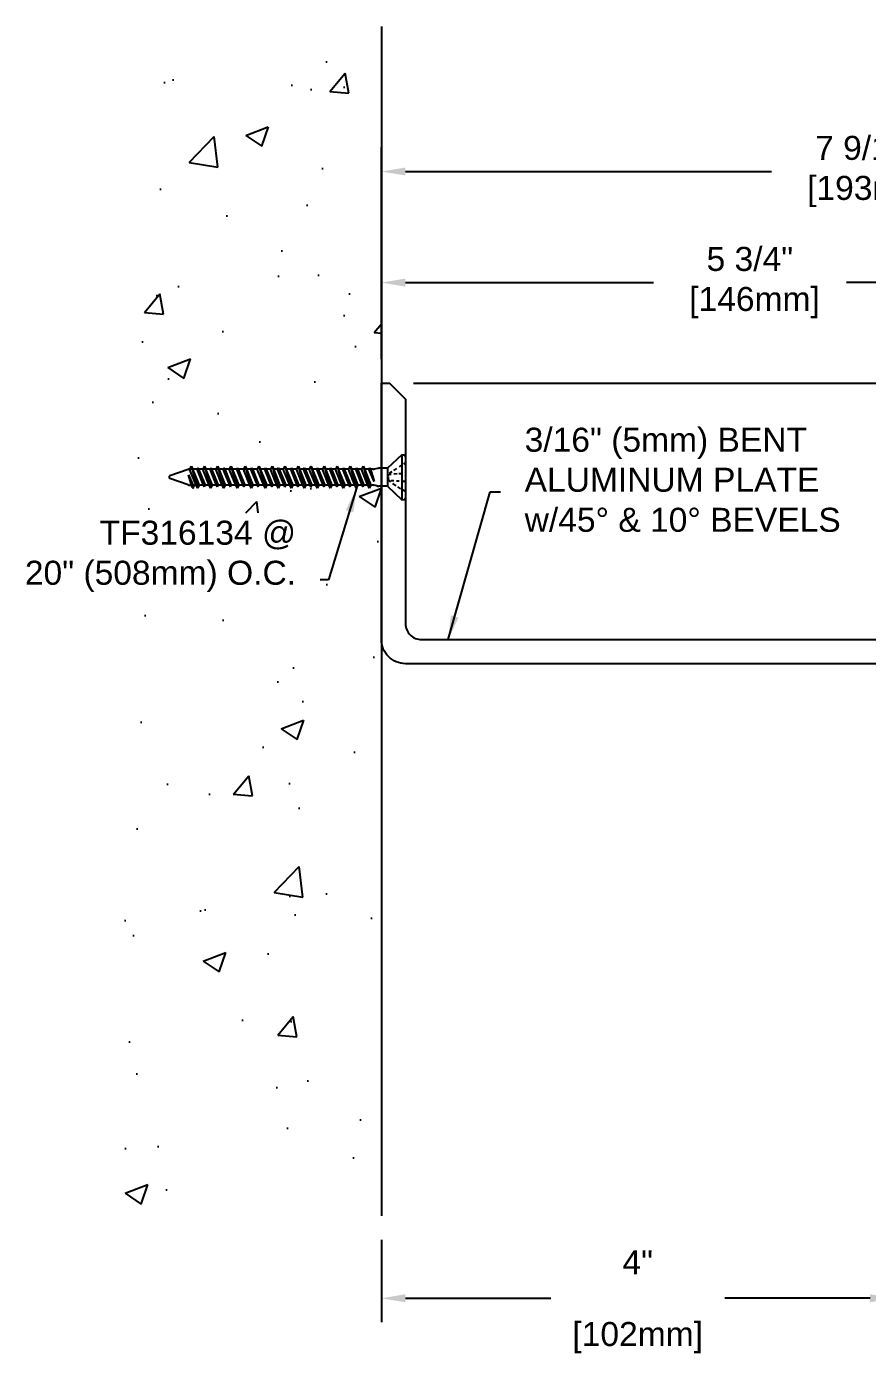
# Model space of a CAD drawing. Header units: inches. Extents: x 2.1 to 36.6, y -1.1 to 9.4.
# Drawn here: x 2.07 to 8.63, y -1.07 to 9.28 of the extents above; entities that cross this region are included whole.
import ezdxf

# ---------------------------------------------------------------- set-up
doc = ezdxf.new("R2010")
doc.units = ezdxf.units.IN
doc.header["$MEASUREMENT"] = 0
for name, color, linetype in [('Anchors', 4, 'Continuous'), ('Conditions', 1, 'Continuous'), ('Dimensions', 3, 'Continuous'), ('Metals', 7, 'Continuous'), ('Text', 2, 'Continuous')]:
    doc.layers.add(name, color=color, linetype=linetype)
doc.styles.add('Arial', font='arial.ttf')
doc.dimstyles.new('Arial', dxfattribs={"dimtxt": 0.1875, "dimasz": 0.1875, "dimexe": 0.1875, "dimexo": 0.1875, "dimgap": 0.1875, "dimtad": 0, "dimtih": 1, "dimtoh": 1, "dimdec": 4, "dimzin": 0, "dimdsep": 46, "dimlunit": 4, "dimtxsty": 'Arial', "dimcen": 0.1875, "dimadec": 0, "dimazin": 0, "dimtfac": 1, "dimtdec": 4, "dimtofl": 0, "dimtmove": 0, "dimatfit": 3, "dimfxl": 0, "dimfrac": 2, "dimtolj": 1, "dimtzin": 0, "dimarcsym": 0})

# ---------------------------------------------------------------- blocks, each defined once
blk = doc.blocks.new('*D8')
at = {"layer": 'Defpoints', "color": 0}
for p in [(12.432, 8.152), (4.842, 6.5), (12.432, 4.5)]:
    blk.add_point(p, dxfattribs=at)
at = {"layer": 'Dimensions', "color": 0, "lineweight": -2}
for p, q in [((4.842, 6.688), (4.842, 8.339)), ((12.432, 4.688), (12.432, 8.339)), ((5.03, 8.152), (7.885, 8.152)), ((12.245, 8.152), (9.39, 8.152))]:
    blk.add_line(p, q, dxfattribs=at)
at = {"layer": 'Dimensions', "color": 0}
for points in [[(5.03, 8.183), (5.03, 8.121), (4.842, 8.152)], [(12.245, 8.183), (12.245, 8.121), (12.432, 8.152)]]:
    blk.add_solid(points, dxfattribs=at)
at = {"layer": 'Dimensions', "color": 0, "insert": (8.637, 8.152), "char_height": 0.1875, "attachment_point": 5, "style": 'Arial'}
blk.add_mtext('\\A1;7 9/16"\\P [193mm]', dxfattribs=at)
blk = doc.blocks.new('*D9')
at = {"layer": 'Defpoints', "color": 0}
for p in [(10.592, 7.285), (4.842, 6.5), (10.592, 4.373)]:
    blk.add_point(p, dxfattribs=at)
at = {"layer": 'Dimensions', "color": 0, "lineweight": -2}
for p, q in [((4.842, 6.688), (4.842, 7.472)), ((10.592, 4.56), (10.592, 7.472)), ((5.03, 7.285), (6.965, 7.285)), ((10.405, 7.285), (8.47, 7.285))]:
    blk.add_line(p, q, dxfattribs=at)
at = {"layer": 'Dimensions', "color": 0}
for points in [[(5.03, 7.316), (5.03, 7.253), (4.842, 7.285)], [(10.405, 7.316), (10.405, 7.253), (10.592, 7.285)]]:
    blk.add_solid(points, dxfattribs=at)
at = {"layer": 'Dimensions', "color": 0, "insert": (7.717, 7.285), "char_height": 0.1875, "attachment_point": 5, "style": 'Arial'}
blk.add_mtext('\\A1;5 3/4"\\P [146mm]', dxfattribs=at)
blk = doc.blocks.new('*D10')
at = {"layer": 'Defpoints', "color": 0}
for p in [(4.842, 0), (8.842, 0), (8.842, -0.644)]:
    blk.add_point(p, dxfattribs=at)
at = {"layer": 'Dimensions', "color": 0, "lineweight": -2}
for p, q in [((4.842, -0.188), (4.842, -0.831)), ((8.842, -0.188), (8.842, -0.831)), ((5.03, -0.644), (6.163, -0.644)), ((8.655, -0.644), (7.522, -0.644))]:
    blk.add_line(p, q, dxfattribs=at)
at = {"layer": 'Dimensions', "color": 0}
for points in [[(5.03, -0.612), (5.03, -0.675), (4.842, -0.644)], [(8.655, -0.612), (8.655, -0.675), (8.842, -0.644)]]:
    blk.add_solid(points, dxfattribs=at)
at = {"layer": 'Dimensions', "color": 0, "char_height": 0.1875, "attachment_point": 5, "style": 'Arial'}
for s, insert in [('\\A1;4"', (6.842, -0.362)), ('\\A1;[102mm]', (6.842, -0.951))]:
    blk.add_mtext(s, dxfattribs=dict(at, insert=insert))
blk = doc.blocks.new('*D19')
at = {"layer": 'Defpoints', "color": 0}
for p in [(4.905, 6.5), (12.432, 4.5), (13.018, 4.5)]:
    blk.add_point(p, dxfattribs=at)
at = {"layer": 'Dimensions', "color": 0, "lineweight": -2}
for p, q in [((5.092, 6.5), (13.206, 6.5)), ((13.018, 6.312), (13.018, 5.964)), ((13.018, 4.688), (13.018, 5.036)), ((12.62, 4.5), (13.206, 4.5))]:
    blk.add_line(p, q, dxfattribs=at)
at = {"layer": 'Dimensions', "color": 0}
for points in [[(12.987, 6.312), (13.05, 6.312), (13.018, 6.5)], [(12.987, 4.688), (13.05, 4.688), (13.018, 4.5)]]:
    blk.add_solid(points, dxfattribs=at)
at = {"layer": 'Dimensions', "color": 0, "insert": (13.018, 5.5), "char_height": 0.1875, "attachment_point": 5, "style": 'Arial'}
blk.add_mtext('\\A1;2"\\P [51mm]', dxfattribs=at)
blk = doc.blocks.new('TF316134')
for p, q in [((-0.163, 0), (0.163, 0)), ((-0.104, -0.013), (-0.113, 0)), ((-0.176, -0.029), (-0.175, -0.01)), ((-0.176, -0.029), (0.176, -0.029)), ((-0.176, -0.029), (-0.07, -0.141)), ((-0.082, -0.047), (-0.091, -0.032)), ((-0.053, -0.09), (-0.069, -0.066)), ((-0.031, -0.005), (-0.031, 0)), ((-0.03, -0.026), (-0.03, -0.019)), ((-0.028, -0.051), (-0.029, -0.032)), ((-0.026, -0.091), (-0.028, -0.065)), ((0.025, -0.11), (0.026, -0.09)), ((0.027, -0.07), (0.029, -0.048)), ((0.03, -0.026), (0.031, -0.008)), ((0.066, -0.071), (0.049, -0.098)), ((0.07, -0.141), (0.176, -0.029)), ((0.09, -0.035), (0.075, -0.058)), ((0.11, -0.005), (0.098, -0.022)), ((0.176, -0.029), (0.175, -0.01)), ((-0.07, -0.141), (0.07, -0.141)), ((-0.07, -0.141), (-0.07, -0.208)), ((-0.031, -0.125), (-0.044, -0.104)), ((-0.024, -0.126), (-0.025, -0.11)), ((-0.024, -0.135), (-0.011, -0.135)), ((-0.002, -0.135), (0.018, -0.135)), ((0.037, -0.115), (0.024, -0.135)), ((0.024, -0.135), (0.025, -0.125)), ((0.07, -0.141), (0.07, -0.208)), ((-0.086, -0.33), (0.086, -0.28)), ((-0.074, -0.28), (0.032, -0.243)), ((-0.074, -0.28), (-0.062, -0.273)), ((-0.074, -0.28), (-0.062, -0.286)), ((-0.069, -0.218), (-0.063, -0.244)), ((-0.062, -0.273), (0.032, -0.243)), ((0.032, -0.243), (-0.062, -0.286)), ((-0.062, -0.253), (-0.062, -0.273)), ((0.062, -0.267), (-0.062, -0.317)), ((-0.062, -0.286), (-0.062, -0.317)), ((0.062, -0.293), (-0.062, -0.343)), ((0.062, -0.253), (0.062, -0.267)), ((0.086, -0.28), (0.062, -0.267)), ((0.086, -0.28), (0.062, -0.293)), ((0.062, -0.293), (0.062, -0.324)), ((0.069, -0.218), (0.063, -0.244)), ((-0.086, -0.33), (-0.062, -0.317)), ((-0.086, -0.33), (-0.062, -0.343)), ((-0.086, -0.432), (0.086, -0.381)), ((-0.074, -0.381), (0.074, -0.33)), ((-0.074, -0.381), (-0.062, -0.375)), ((-0.074, -0.381), (-0.062, -0.387)), ((-0.062, -0.375), (0.062, -0.324)), ((0.062, -0.337), (-0.062, -0.387)), ((-0.062, -0.343), (-0.062, -0.375)), ((0.062, -0.368), (-0.062, -0.419)), ((-0.062, -0.387), (-0.062, -0.419)), ((0.062, -0.394), (-0.062, -0.445)), ((0.074, -0.33), (0.062, -0.324)), ((0.074, -0.33), (0.062, -0.337)), ((0.062, -0.337), (0.062, -0.368)), ((0.086, -0.381), (0.062, -0.368)), ((0.086, -0.381), (0.062, -0.394)), ((0.062, -0.394), (0.062, -0.426)), ((-0.086, -0.432), (-0.062, -0.419)), ((-0.086, -0.432), (-0.062, -0.445)), ((-0.086, -0.533), (0.086, -0.483)), ((-0.074, -0.483), (0.074, -0.432)), ((-0.074, -0.483), (-0.062, -0.477)), ((-0.074, -0.483), (-0.062, -0.489)), ((-0.062, -0.477), (0.062, -0.426)), ((0.062, -0.438), (-0.062, -0.489)), ((-0.062, -0.445), (-0.062, -0.477)), ((0.062, -0.47), (-0.062, -0.521)), ((-0.062, -0.489), (-0.062, -0.521)), ((0.062, -0.496), (-0.062, -0.546)), ((0.074, -0.432), (0.062, -0.426)), ((0.074, -0.432), (0.062, -0.438)), ((0.062, -0.438), (0.062, -0.47)), ((0.086, -0.483), (0.062, -0.47)), ((0.086, -0.483), (0.062, -0.496)), ((0.062, -0.496), (0.062, -0.527)), ((-0.086, -0.533), (-0.062, -0.521)), ((-0.086, -0.533), (-0.062, -0.546)), ((-0.086, -0.635), (0.086, -0.584)), ((-0.074, -0.584), (0.074, -0.533)), ((-0.074, -0.584), (-0.062, -0.578)), ((-0.074, -0.584), (-0.062, -0.59)), ((-0.062, -0.578), (0.062, -0.527)), ((0.062, -0.54), (-0.062, -0.59)), ((-0.062, -0.546), (-0.062, -0.578)), ((0.062, -0.571), (-0.062, -0.622)), ((-0.062, -0.59), (-0.062, -0.622)), ((0.062, -0.597), (-0.062, -0.648)), ((0.074, -0.533), (0.062, -0.527)), ((0.074, -0.533), (0.062, -0.54)), ((0.062, -0.54), (0.062, -0.571)), ((0.086, -0.584), (0.062, -0.571)), ((0.086, -0.584), (0.062, -0.597)), ((0.062, -0.597), (0.062, -0.629)), ((-0.086, -0.635), (-0.062, -0.622)), ((-0.086, -0.635), (-0.062, -0.648)), ((-0.086, -0.737), (0.086, -0.686)), ((-0.086, -0.737), (-0.062, -0.724)), ((-0.074, -0.686), (0.074, -0.635)), ((-0.074, -0.686), (-0.062, -0.68)), ((-0.074, -0.686), (-0.062, -0.692)), ((-0.062, -0.68), (0.062, -0.629)), ((0.062, -0.641), (-0.062, -0.692)), ((-0.062, -0.648), (-0.062, -0.68)), ((0.062, -0.673), (-0.062, -0.724)), ((-0.062, -0.692), (-0.062, -0.724)), ((0.062, -0.699), (-0.062, -0.75)), ((0.074, -0.635), (0.062, -0.629)), ((0.074, -0.635), (0.062, -0.641)), ((0.062, -0.641), (0.062, -0.673)), ((0.086, -0.686), (0.062, -0.673)), ((0.086, -0.686), (0.062, -0.699)), ((0.062, -0.699), (0.062, -0.73)), ((-0.086, -0.737), (-0.062, -0.75)), ((-0.086, -0.838), (0.086, -0.787)), ((-0.086, -0.838), (-0.062, -0.825)), ((-0.074, -0.787), (0.074, -0.737)), ((-0.074, -0.787), (-0.062, -0.781)), ((-0.074, -0.787), (-0.062, -0.794)), ((-0.062, -0.781), (0.062, -0.73)), ((0.062, -0.743), (-0.062, -0.794)), ((-0.062, -0.75), (-0.062, -0.781)), ((0.062, -0.774), (-0.062, -0.825)), ((-0.062, -0.794), (-0.062, -0.825)), ((0.062, -0.8), (-0.062, -0.851)), ((0.074, -0.737), (0.062, -0.73)), ((0.074, -0.737), (0.062, -0.743)), ((0.062, -0.743), (0.062, -0.774)), ((0.086, -0.787), (0.062, -0.774)), ((0.086, -0.787), (0.062, -0.8)), ((0.062, -0.8), (0.062, -0.832)), ((-0.086, -0.838), (-0.062, -0.851)), ((-0.086, -0.94), (0.086, -0.889)), ((-0.086, -0.94), (-0.062, -0.927)), ((-0.074, -0.889), (0.074, -0.838)), ((-0.074, -0.889), (-0.062, -0.883)), ((-0.074, -0.889), (-0.062, -0.895)), ((-0.062, -0.883), (0.062, -0.832)), ((0.062, -0.844), (-0.062, -0.895)), ((-0.062, -0.851), (-0.062, -0.883)), ((0.062, -0.876), (-0.062, -0.927)), ((-0.062, -0.895), (-0.062, -0.927)), ((0.062, -0.902), (-0.062, -0.953)), ((0.074, -0.838), (0.062, -0.832)), ((0.074, -0.838), (0.062, -0.844)), ((0.062, -0.844), (0.062, -0.876)), ((0.086, -0.889), (0.062, -0.876)), ((0.086, -0.889), (0.062, -0.902)), ((0.062, -0.902), (0.062, -0.934)), ((-0.086, -0.94), (-0.062, -0.953)), ((-0.086, -1.041), (0.086, -0.991)), ((-0.086, -1.041), (-0.062, -1.028)), ((-0.074, -0.991), (0.074, -0.94)), ((-0.074, -0.991), (-0.062, -0.984)), ((-0.074, -0.991), (-0.062, -0.997)), ((-0.062, -0.984), (0.062, -0.934)), ((0.062, -0.946), (-0.062, -0.997)), ((-0.062, -0.953), (-0.062, -0.984)), ((0.062, -0.978), (-0.062, -1.028)), ((-0.062, -0.997), (-0.062, -1.028)), ((0.062, -1.003), (-0.062, -1.054)), ((-0.062, -1.086), (0.062, -1.035)), ((0.074, -0.94), (0.062, -0.934)), ((0.074, -0.94), (0.062, -0.946)), ((0.062, -0.946), (0.062, -0.978)), ((0.086, -0.991), (0.062, -0.978)), ((0.086, -0.991), (0.062, -1.003)), ((0.062, -1.003), (0.062, -1.035)), ((0.074, -1.041), (0.062, -1.035)), ((-0.086, -1.041), (-0.062, -1.054)), ((-0.086, -1.143), (0.086, -1.092)), ((-0.086, -1.143), (-0.062, -1.13)), ((-0.074, -1.092), (0.074, -1.041)), ((-0.074, -1.092), (-0.062, -1.086)), ((-0.074, -1.092), (-0.062, -1.098)), ((0.062, -1.047), (-0.062, -1.098)), ((-0.062, -1.054), (-0.062, -1.086)), ((0.062, -1.079), (-0.062, -1.13)), ((-0.062, -1.098), (-0.062, -1.13)), ((0.062, -1.105), (-0.062, -1.156)), ((0.074, -1.041), (0.062, -1.047)), ((0.062, -1.047), (0.062, -1.079)), ((0.086, -1.092), (0.062, -1.079)), ((0.086, -1.092), (0.062, -1.105)), ((0.062, -1.105), (0.062, -1.137)), ((0.062, -1.111), (0.062, -1.143)), ((-0.086, -1.143), (-0.062, -1.156)), ((-0.086, -1.251), (0.086, -1.2)), ((-0.086, -1.251), (-0.062, -1.238)), ((-0.074, -1.2), (0.074, -1.149)), ((-0.074, -1.2), (-0.062, -1.194)), ((-0.074, -1.2), (-0.062, -1.206)), ((-0.062, -1.194), (0.062, -1.143)), ((0.062, -1.155), (-0.062, -1.206)), ((-0.062, -1.156), (-0.062, -1.182)), ((-0.062, -1.182), (-0.062, -1.681)), ((0.062, -1.187), (-0.062, -1.238)), ((0.062, -1.213), (-0.062, -1.264)), ((0.074, -1.149), (0.062, -1.143)), ((0.074, -1.149), (0.062, -1.155)), ((0.062, -1.149), (0.062, -1.182)), ((0.062, -1.155), (0.062, -1.187)), ((0.062, -1.182), (0.062, -1.681)), ((0.086, -1.2), (0.062, -1.187)), ((0.086, -1.2), (0.062, -1.213)), ((0.062, -1.221), (0.062, -1.253)), ((-0.086, -1.251), (-0.062, -1.264)), ((-0.086, -1.361), (0.086, -1.31)), ((-0.074, -1.31), (0.074, -1.259)), ((-0.074, -1.31), (-0.062, -1.304)), ((-0.074, -1.31), (-0.062, -1.316)), ((-0.062, -1.304), (0.062, -1.253)), ((0.062, -1.265), (-0.062, -1.316)), ((0.062, -1.297), (-0.062, -1.348)), ((0.062, -1.323), (-0.062, -1.374)), ((0.074, -1.259), (0.062, -1.253)), ((0.074, -1.259), (0.062, -1.265)), ((0.062, -1.265), (0.062, -1.297)), ((0.086, -1.31), (0.062, -1.297)), ((0.086, -1.31), (0.062, -1.323)), ((0.062, -1.327), (0.062, -1.359)), ((-0.086, -1.361), (-0.062, -1.348)), ((-0.086, -1.361), (-0.062, -1.374)), ((-0.086, -1.467), (0.086, -1.416)), ((-0.074, -1.416), (0.074, -1.365)), ((-0.074, -1.416), (-0.062, -1.41)), ((-0.074, -1.416), (-0.062, -1.422)), ((-0.062, -1.41), (0.062, -1.359)), ((0.062, -1.371), (-0.062, -1.422)), ((0.062, -1.403), (-0.062, -1.454)), ((0.062, -1.429), (-0.062, -1.479)), ((0.074, -1.365), (0.062, -1.359)), ((0.074, -1.365), (0.062, -1.371)), ((0.062, -1.371), (0.062, -1.403)), ((0.086, -1.416), (0.062, -1.403)), ((0.086, -1.416), (0.062, -1.429)), ((0.062, -1.429), (0.062, -1.461)), ((-0.086, -1.467), (-0.062, -1.454)), ((-0.086, -1.467), (-0.062, -1.479)), ((-0.086, -1.569), (0.086, -1.518)), ((-0.074, -1.518), (0.074, -1.467)), ((-0.074, -1.518), (-0.062, -1.512)), ((-0.074, -1.518), (-0.062, -1.524)), ((-0.062, -1.512), (0.062, -1.461)), ((0.062, -1.473), (-0.062, -1.524)), ((0.062, -1.505), (-0.062, -1.556)), ((0.062, -1.531), (-0.062, -1.582)), ((0.074, -1.467), (0.062, -1.461)), ((0.074, -1.467), (0.062, -1.473)), ((0.062, -1.473), (0.062, -1.505)), ((0.086, -1.518), (0.062, -1.505)), ((0.086, -1.518), (0.062, -1.531)), ((0.062, -1.532), (0.062, -1.563)), ((-0.086, -1.569), (-0.062, -1.556)), ((-0.086, -1.569), (-0.062, -1.582)), ((-0.086, -1.671), (0.086, -1.62)), ((-0.074, -1.62), (0.074, -1.569)), ((-0.074, -1.62), (-0.062, -1.614)), ((-0.074, -1.62), (-0.062, -1.626)), ((-0.062, -1.614), (0.062, -1.563)), ((0.062, -1.576), (-0.062, -1.626)), ((0.062, -1.607), (-0.062, -1.658)), ((0.062, -1.633), (-0.062, -1.684)), ((-0.019, -1.693), (0.077, -1.65)), ((-0.019, -1.693), (0.088, -1.656)), ((0.074, -1.569), (0.062, -1.563)), ((0.074, -1.569), (0.062, -1.576)), ((0.062, -1.576), (0.062, -1.607)), ((0.086, -1.62), (0.062, -1.607)), ((0.086, -1.62), (0.062, -1.633)), ((0.088, -1.656), (0.077, -1.65)), ((0.088, -1.656), (0.077, -1.663)), ((-0.086, -1.671), (-0.062, -1.658)), ((-0.086, -1.671), (-0.062, -1.684)), ((-0.06, -1.696), (-0.01, -1.839)), ((0.077, -1.663), (-0.019, -1.693)), ((0.06, -1.696), (0.01, -1.839))]:
    blk.add_line(p, q)
for centre, radius, start, end in [((-0.163, -0.011), 0.0112, 90, 175), ((0.163, -0.011), 0.0112, 5, 90), ((-0.023, -0.208), 0.0465, 180, 191.9357), ((-0.109, -0.253), 0.0465, 0, 11.9357), ((0.109, -0.253), 0.0465, 168.0643, 180), ((0.023, -0.208), 0.0465, 348.0643, 0), ((-0.016, -1.681), 0.0465, 180, 199.3058), ((0.016, -1.681), 0.0465, 340.6942, 0), ((0, -1.834), 0.0106, 204.1001, 335.8999)]:
    blk.add_arc(centre, radius, start, end)
blk = doc.blocks.new('316bentalumplt')
blk.add_lwpolyline([(10.592, 4.31), (5.03, 4.31, -0.414214), (4.842, 4.498), (4.842, 6.5), (4.905, 6.5), (5.03, 6.375), (5.03, 4.623, 0.414214), (5.155, 4.498), (9.883, 4.498), (10.592, 4.373)], format="xyb", close=True)

msp = doc.modelspace()

# ---------------------------------------------------------------- hatches: boundary and pattern name
at = {"layer": 'Conditions'}
h = msp.add_hatch(dxfattribs=at)
h.set_pattern_fill('AR-CONC', color=256, scale=0.25, style=0)
h.set_pattern_definition([(50, (-1, 0), (1.79315, -0.15688), [0.1875, -2.0625]), (355, (-1, 0), (-0.34688, 1.88048), [0.15, -1.65]), (100.451, (-0.8506, -0.013), (1.44627, 1.7236), [0.15935, -1.75286]), (46.184, (-1, 0.5), (2.6681, -0.4138), [0.28125, -3.09375]), (96.636, (-0.7777, 0.4655), (2.33666, 2.4353), [0.239, -2.6293]), (351.184, (-1, 0.5), (2.33665, 2.4353), [0.225, -2.475]), (21, (-0.75, 0.375), (1.49227, -1.00655), [0.1875, -2.0625]), (326, (-0.75, 0.375), (0.6083, 1.81288), [0.15, -1.65]), (71.451, (-0.6256, 0.2911), (2.10056, 0.80633), [0.15935, -1.75286]), (37.5, (-1, 0), (0.0304, 0.832235), [0, -1.63, 0, -1.675, 0, -1.65625]), (7.5, (-1, 0), (0.657674, 0.98603), [0, -0.955, 0, -1.5925, 0, -0.63125]), (327.5, (-1.5575, 0), (1.334556, -0.056387), [0, -0.625, 0, -1.95, 0, -2.5875]), (317.5, (-1.8075, 0), (1.45797, 0.25026), [0, -0.8125, 0, -1.295, 0, -1.8375])])
h.paths.add_polyline_path([(4.84224, 9.28356), (2.83476, 9.28356), (2.83476, 5.48634), (4.31999, 5.48634), (4.31999, 4.78587), (2.83476, 4.78587), (2.83476, 0), (4.84224, 0), (4.84224, 5.69567), (4.81678, 5.69567), (4.78606, 5.70216, 0.05212645), (4.77644, 5.70317), (4.76307, 5.70317), (4.75015, 5.67917), (4.73722, 5.70317), (4.70553, 5.70317), (4.69937, 5.69172), (4.6932, 5.70317), (4.66151, 5.70317), (4.64858, 5.67917), (4.63566, 5.70317), (4.60397, 5.70317), (4.5978, 5.69172), (4.59164, 5.70317), (4.55995, 5.70317), (4.54702, 5.67917), (4.5341, 5.70317), (4.5024, 5.70317), (4.49624, 5.69172), (4.49008, 5.70317), (4.45838, 5.70317), (4.44546, 5.67917), (4.43253, 5.70317), (4.40084, 5.70317), (4.39468, 5.69172), (4.38851, 5.70317), (4.35682, 5.70317), (4.3439, 5.67917), (4.33097, 5.70317), (4.29928, 5.70317), (4.29312, 5.69172), (4.28695, 5.70317), (4.25526, 5.70317), (4.24233, 5.67917), (4.22941, 5.70317), (4.19772, 5.70317), (4.19155, 5.69172), (4.18539, 5.70317), (4.1537, 5.70317), (4.14077, 5.67917), (4.12785, 5.70317), (4.09615, 5.70317), (4.08999, 5.69172), (4.08383, 5.70317), (4.05213, 5.70317), (4.03921, 5.67917), (4.02628, 5.70317), (3.99459, 5.70317), (3.98843, 5.69172), (3.98226, 5.70317), (3.95057, 5.70317), (3.93765, 5.67917), (3.92472, 5.70317), (3.88671, 5.70317), (3.88055, 5.69172), (3.87438, 5.70317), (3.84269, 5.70317), (3.82977, 5.67917), (3.81684, 5.70317), (3.77658, 5.70317), (3.77042, 5.69172), (3.76426, 5.70317), (3.73256, 5.70317), (3.71964, 5.67917), (3.70671, 5.70317), (3.67095, 5.70317), (3.66479, 5.69172), (3.65862, 5.70317), (3.62693, 5.70317), (3.61401, 5.67917), (3.60108, 5.70317), (3.56869, 5.70317), (3.56253, 5.69172), (3.55636, 5.70317), (3.52467, 5.70317), (3.51174, 5.67917), (3.49882, 5.70317), (3.46643, 5.70317), (3.46026, 5.69172), (3.4541, 5.70317), (3.42241, 5.70317), (3.40948, 5.67917), (3.39656, 5.70317), (3.37294, 5.70317), (3.37947, 5.68865), (3.37331, 5.67721), (3.36715, 5.68865), (3.36248, 5.70317), (3.34111, 5.70317), (3.1926, 5.7552, -0.77412328), (3.1926, 5.77564), (3.34111, 5.82767), (3.34578, 5.82767), (3.3587, 5.85167), (3.37163, 5.82767), (3.40332, 5.82767), (3.40948, 5.83911), (3.41565, 5.82767), (3.44804, 5.82767), (3.46096, 5.85167), (3.47389, 5.82767), (3.50558, 5.82767), (3.51174, 5.83911), (3.51791, 5.82767), (3.5503, 5.82767), (3.56322, 5.85167), (3.57615, 5.82767), (3.60784, 5.82767), (3.61401, 5.83911), (3.62017, 5.82767), (3.65593, 5.82767), (3.66886, 5.85167), (3.68178, 5.82767), (3.71348, 5.82767), (3.71964, 5.83911), (3.7258, 5.82767), (3.76606, 5.82767), (3.77899, 5.85167), (3.79191, 5.82767), (3.8236, 5.82767), (3.82977, 5.83911), (3.83593, 5.82767), (3.84808, 5.82767), (3.87394, 5.82767), (3.88687, 5.85167), (3.89979, 5.82767), (3.93148, 5.82767), (3.93765, 5.83911), (3.94381, 5.82767), (3.9755, 5.82767), (3.98843, 5.85167), (4.00135, 5.82767), (4.03305, 5.82767), (4.03921, 5.83911), (4.04537, 5.82767), (4.07707, 5.82767), (4.08999, 5.85167), (4.10292, 5.82767), (4.13461, 5.82767), (4.14077, 5.83911), (4.14693, 5.82767), (4.17863, 5.82767), (4.19155, 5.85167), (4.20448, 5.82767), (4.23617, 5.82767), (4.24233, 5.83911), (4.2485, 5.82767), (4.28019, 5.82767), (4.29312, 5.85167), (4.30604, 5.82767), (4.33773, 5.82767), (4.3439, 5.83911), (4.35006, 5.82767), (4.38175, 5.82767), (4.39468, 5.85167), (4.4076, 5.82767), (4.4393, 5.82767), (4.44546, 5.83911), (4.45162, 5.82767), (4.48332, 5.82767), (4.49624, 5.85167), (4.50917, 5.82767), (4.54086, 5.82767), (4.54702, 5.83911), (4.55318, 5.82767), (4.58488, 5.82767), (4.5978, 5.85167), (4.61073, 5.82767), (4.64242, 5.82767), (4.64858, 5.83911), (4.65475, 5.82767), (4.68644, 5.82767), (4.69937, 5.85167), (4.71229, 5.82767), (4.74398, 5.82767), (4.75015, 5.83911), (4.75631, 5.82767), (4.77644, 5.82767, 0.05212645), (4.78606, 5.82867), (4.81678, 5.83517), (4.84224, 5.83517), (4.84224, 6.5)])

# ---------------------------------------------------------------- linework, layer by layer
msp.add_line((4.84224, 9.28356), (4.84224, 0), dxfattribs=at)

# ---------------------------------------------------------------- block references
at = {"layer": 'Anchors', "rotation": 270}
msp.add_blockref('TF316134', (5.02974, 5.76542), dxfattribs=at)
at = {"layer": 'Metals'}
msp.add_blockref('316bentalumplt', (0, 0), dxfattribs=at)

# ---------------------------------------------------------------- texts
at = {"layer": 'Text', "char_height": 0.1875, "style": 'Arial'}
for s, insert, attachment_point in [('3/16" (5mm) BENT\\PALUMINUM PLATE\\Pw/45° & 10° BEVELS', (5.96005, 5.74448), 4), ('TF316134 @\\P20" (508mm) O.C.', (4.17642, 4.86974), 9)]:
    msp.add_mtext(s, dxfattribs=dict(at, insert=insert, attachment_point=attachment_point))

# ---------------------------------------------------------------- dimensions: what is measured, and where the dimension line sits
at = {"layer": 'Dimensions'}
for base, p2, picture, middle in [((12.43224, 8.15185), (12.43224, 4.5), '*D8', (8.63724, 8.15185)), ((10.59224, 7.28468), (10.59224, 4.3725), '*D9', (7.71724, 7.28468))]:
    dim = msp.add_linear_dim(base=base, p1=(4.84224, 6.5), p2=p2, dimstyle='Arial', override={"dimpost": '\\X'}, dxfattribs=at)
    dim.commit()
    dim.dimension.update_dxf_attribs({"geometry": picture, "text_midpoint": middle, "dimtype": 160})
dim = msp.add_linear_dim(base=(13.01836, 4.5), p1=(4.90474, 6.5), p2=(12.43224, 4.5), angle=90, dimstyle='Arial', override={"dimpost": '\\X'}, dxfattribs=at)
dim.commit()
dim.dimension.update_dxf_attribs({"geometry": '*D19', "text_midpoint": (13.01836, 5.5), "dimtype": 160})
dim = msp.add_linear_dim(base=(8.84224, -0.64369), p1=(4.84224, 0), p2=(8.84224, 0), dimstyle='Arial', override={"dimpost": '\\X'}, dxfattribs=at)
dim.commit()
dim.dimension.update_dxf_attribs({"geometry": '*D10', "text_midpoint": (6.84224, -0.64369)})

# ---------------------------------------------------------------- leaders
at = {"layer": 'Text', "annotation_type": 0, "has_hookline": 1}
for points, hookline_direction, text_width in [([(4.64858, 5.67917), (4.43002, 4.96349), (4.36392, 4.96349)], 1, 2.08578), ([(5.36323, 4.4975), (5.68974, 5.65073), (5.77255, 5.65073)], 0, 2.45195)]:
    msp.add_leader(points, dimstyle='Arial', override={"dimgap": 0.1875, "dimtad": 0}, dxfattribs=dict(at, hookline_direction=hookline_direction, text_width=text_width))

doc.saveas('drawing.dxf')
